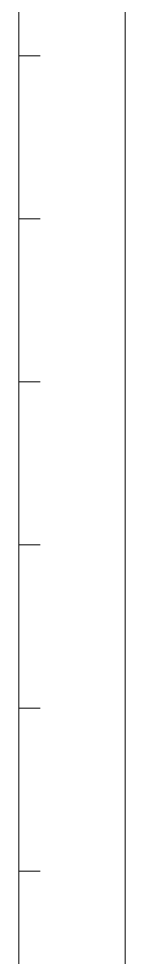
# Model space of a CAD drawing. Header units: millimetres. Extents: x -1 to 4006, y -1 to 3162.
# Drawn here: x 3960.7 to 4006.5, y 401.9 to 804.9 of the extents above; entities that cross this region are included whole.
import ezdxf

# ---------------------------------------------------------------- set-up
doc = ezdxf.new("R2010")
doc.units = ezdxf.units.MM
doc.layers.add('レイヤー_1', color=179, linetype='Continuous')

msp = doc.modelspace()

# ---------------------------------------------------------------- linework, layer by layer
at = {"layer": 'レイヤー_1', "color": 179, "lineweight": 18, "ltscale": 10}
for p, q in [((4006.49771, -1.04618), (4006.49771, 2808.96662)), ((3960.73995, 48.95938), (3960.73995, 2763.96678)), ((3960.73995, 788.959), (3969.89012, 788.959)), ((3960.73995, 718.9581), (3969.89012, 718.9581)), ((3960.73995, 648.96065), (3969.89012, 648.96065)), ((3960.73995, 578.95976), (3969.89012, 578.95976)), ((3960.73995, 508.95886), (3969.89012, 508.95886)), ((3960.73995, 438.96141), (3969.89012, 438.96141))]:
    msp.add_line(p, q, dxfattribs=at)

doc.saveas('drawing.dxf')
